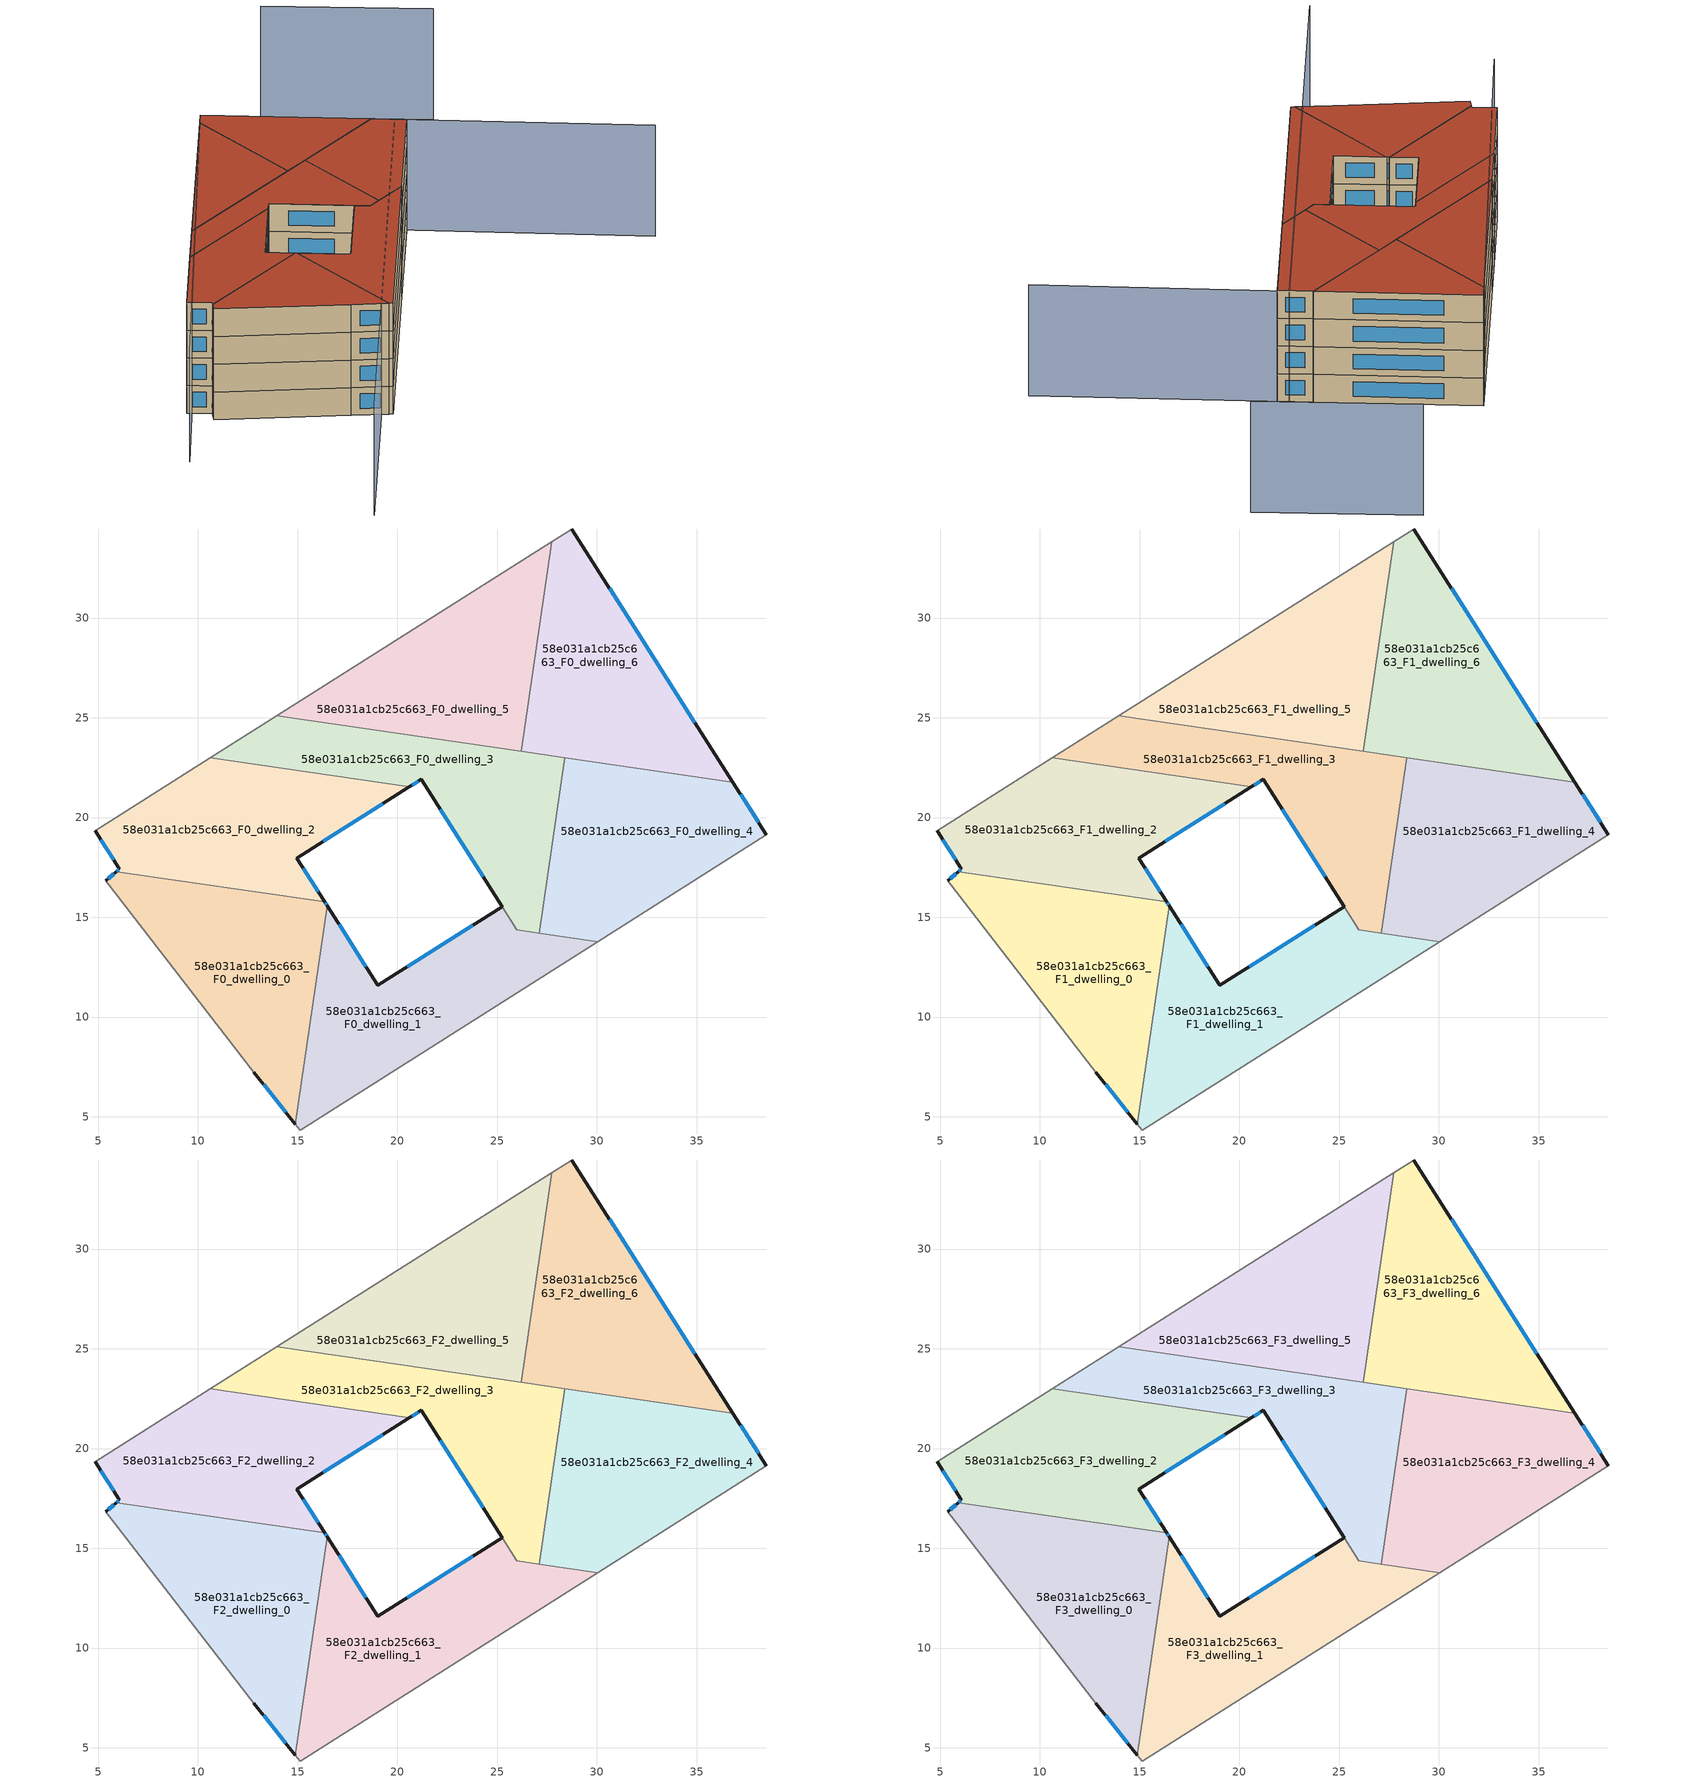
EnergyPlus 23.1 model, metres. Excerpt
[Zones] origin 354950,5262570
58e031a1cb25c663_F0_dwelling_0
 floor ground (EU_floor_Construction): 16.36,15.77 16.48,15.58 14.89,4.62 12.8,7.24 5.38,16.83 5.9,17.29 z0
 wall outside (EU_wall_Construction): 12.8,7.24 14.89,4.62 / 5.9,17.29 5.38,16.83 / 16.48,15.58 16.36,15.77 z0:3
 wall adiabatic (EU_wall_Construction): 5.38,16.83 12.8,7.24 z0:3
 wall to 58e031a1cb25c663_F0_dwelling_1 (EU_wall_Construction): 14.89,4.62 16.48,15.58 z0:3
 wall to 58e031a1cb25c663_F0_dwelling_2 (EU_wall_Construction): 16.36,15.77 5.9,17.29 z0:3
 window (EU_Window_Construction): 13.29,6.63 14.4,5.24 / 5.77,17.18 5.5,16.94 / 16.45,15.62 16.38,15.72 z0.7:2.3
58e031a1cb25c663_F0_dwelling_1
 floor ground (EU_floor_Construction): 30.04,13.78 15.12,4.34 14.89,4.62 16.48,15.58 19.02,11.59 25.25,15.53 25.99,14.37 z0
 wall outside (EU_wall_Construction): 25.25,15.53 19.02,11.59 16.48,15.58 z0:3
 wall adiabatic (EU_wall_Construction): 14.89,4.62 15.12,4.34 30.04,13.78 z0:3
 wall to 58e031a1cb25c663_F0_dwelling_3 (EU_wall_Construction): 27.12,14.21 25.99,14.37 25.25,15.53 z0:3
 wall to 58e031a1cb25c663_F0_dwelling_4 (EU_wall_Construction): 30.04,13.78 27.12,14.21 z0:3
 window (EU_Window_Construction): 18.42,12.53 17.07,14.64 / 23.79,14.6 20.48,12.51 z0.7:2.3
58e031a1cb25c663_F0_dwelling_2
 floor ground (EU_floor_Construction): 20.6,21.54 14.96,17.96 16.36,15.77 5.9,17.29 6.06,17.43 4.84,19.34 10.61,22.99 z0
 wall outside (EU_wall_Construction): 16.36,15.77 14.96,17.96 20.6,21.54 / 4.84,19.34 6.06,17.43 5.9,17.29 z0:3
 wall adiabatic (EU_wall_Construction): 10.61,22.99 4.84,19.34 z0:3
 wall to 58e031a1cb25c663_F0_dwelling_3 (EU_wall_Construction): 20.6,21.54 10.61,22.99 z0:3
 window (EU_Window_Construction): 16.03,16.28 15.29,17.45 / 6.02,17.39 5.94,17.32 / 5.13,18.89 5.77,17.88 / 16.28,18.8 19.28,20.7 z0.7:2.3
58e031a1cb25c663_F0_dwelling_3
 floor ground (EU_floor_Construction): 28.39,23 27.12,14.21 25.99,14.37 21.19,21.91 20.6,21.54 10.61,22.99 13.94,25.1 z0
 wall outside (EU_wall_Construction): 20.6,21.54 21.19,21.91 25.25,15.53 z0:3
 wall adiabatic (EU_wall_Construction): 13.94,25.1 10.61,22.99 z0:3
 wall to 58e031a1cb25c663_F0_dwelling_4 (EU_wall_Construction): 27.12,14.21 28.39,23 z0:3
 wall to 58e031a1cb25c663_F0_dwelling_5 (EU_wall_Construction): 26.21,23.32 13.94,25.1 z0:3
 wall to 58e031a1cb25c663_F0_dwelling_6 (EU_wall_Construction): 28.39,23 26.21,23.32 z0:3
 window (EU_Window_Construction): 20.74,21.62 21.05,21.82 / 22.14,20.41 24.3,17.03 z0.7:2.3
58e031a1cb25c663_F0_dwelling_4
 floor ground (EU_floor_Construction): 36.81,21.78 38.5,19.14 30.04,13.78 27.12,14.21 28.39,23 z0
 wall outside (EU_wall_Construction): 38.5,19.14 36.81,21.78 z0:3
 wall adiabatic (EU_wall_Construction): 30.04,13.78 38.5,19.14 z0:3
 wall to 58e031a1cb25c663_F0_dwelling_6 (EU_wall_Construction): 36.81,21.78 28.39,23 z0:3
 window (EU_Window_Construction): 38.1,19.76 37.21,21.16 z0.7:2.3
58e031a1cb25c663_F0_dwelling_5
 floor ground (EU_floor_Construction): 27.73,33.83 26.21,23.32 13.94,25.1 z0
 wall adiabatic (EU_wall_Construction): 27.73,33.83 13.94,25.1 z0:3
 wall to 58e031a1cb25c663_F0_dwelling_6 (EU_wall_Construction): 26.21,23.32 27.73,33.83 z0:3
58e031a1cb25c663_F0_dwelling_6
 floor ground (EU_floor_Construction): 28.73,34.47 36.81,21.78 26.21,23.32 27.73,33.83 z0
 wall outside (EU_wall_Construction): 36.81,21.78 28.73,34.47 z0:3
 wall adiabatic (EU_wall_Construction): 28.73,34.47 27.73,33.83 z0:3
 window (EU_Window_Construction): 34.92,24.76 30.63,31.49 z0.7:2.3
58e031a1cb25c663_F1_dwelling_0
 floor to 58e031a1cb25c663_F0_dwelling_0 (EU_floor_Construction): 16.36,15.77 16.48,15.58 14.89,4.62 12.8,7.24 5.38,16.83 5.9,17.29 z3
 wall outside (EU_wall_Construction): 12.8,7.24 14.89,4.62 / 5.9,17.29 5.38,16.83 / 16.48,15.58 16.36,15.77 z3:6
 wall adiabatic (EU_wall_Construction): 5.38,16.83 12.8,7.24 z3:6
 wall to 58e031a1cb25c663_F1_dwelling_1 (EU_wall_Construction): 14.89,4.62 16.48,15.58 z3:6
 wall to 58e031a1cb25c663_F1_dwelling_2 (EU_wall_Construction): 16.36,15.77 5.9,17.29 z3:6
 window (EU_Window_Construction): 13.29,6.63 14.4,5.24 / 5.77,17.18 5.5,16.94 / 16.45,15.62 16.38,15.72 z3.7:5.3
58e031a1cb25c663_F1_dwelling_1
 floor to 58e031a1cb25c663_F0_dwelling_1 (EU_floor_Construction): 30.04,13.78 15.12,4.34 14.89,4.62 16.48,15.58 19.02,11.59 25.25,15.53 25.99,14.37 z3
 wall outside (EU_wall_Construction): 25.25,15.53 19.02,11.59 16.48,15.58 z3:6
 wall adiabatic (EU_wall_Construction): 14.89,4.62 15.12,4.34 30.04,13.78 z3:6
 wall to 58e031a1cb25c663_F1_dwelling_3 (EU_wall_Construction): 27.12,14.21 25.99,14.37 25.25,15.53 z3:6
 wall to 58e031a1cb25c663_F1_dwelling_4 (EU_wall_Construction): 30.04,13.78 27.12,14.21 z3:6
 window (EU_Window_Construction): 18.42,12.53 17.07,14.64 / 23.79,14.6 20.48,12.51 z3.7:5.3
58e031a1cb25c663_F1_dwelling_2
 floor to 58e031a1cb25c663_F0_dwelling_2 (EU_floor_Construction): 20.6,21.54 14.96,17.96 16.36,15.77 5.9,17.29 6.06,17.43 4.84,19.34 10.61,22.99 z3
 wall outside (EU_wall_Construction): 16.36,15.77 14.96,17.96 20.6,21.54 / 4.84,19.34 6.06,17.43 5.9,17.29 z3:6
 wall adiabatic (EU_wall_Construction): 10.61,22.99 4.84,19.34 z3:6
 wall to 58e031a1cb25c663_F1_dwelling_3 (EU_wall_Construction): 20.6,21.54 10.61,22.99 z3:6
 window (EU_Window_Construction): 16.03,16.28 15.29,17.45 / 6.02,17.39 5.94,17.32 / 5.13,18.89 5.77,17.88 / 16.28,18.8 19.28,20.7 z3.7:5.3
58e031a1cb25c663_F1_dwelling_3
 floor to 58e031a1cb25c663_F0_dwelling_3 (EU_floor_Construction): 28.39,23 27.12,14.21 25.99,14.37 21.19,21.91 20.6,21.54 10.61,22.99 13.94,25.1 z3
 wall outside (EU_wall_Construction): 20.6,21.54 21.19,21.91 25.25,15.53 z3:6
 wall adiabatic (EU_wall_Construction): 13.94,25.1 10.61,22.99 z3:6
 wall to 58e031a1cb25c663_F1_dwelling_4 (EU_wall_Construction): 27.12,14.21 28.39,23 z3:6
 wall to 58e031a1cb25c663_F1_dwelling_5 (EU_wall_Construction): 26.21,23.32 13.94,25.1 z3:6
 wall to 58e031a1cb25c663_F1_dwelling_6 (EU_wall_Construction): 28.39,23 26.21,23.32 z3:6
 window (EU_Window_Construction): 20.74,21.62 21.05,21.82 / 22.14,20.41 24.3,17.03 z3.7:5.3
58e031a1cb25c663_F1_dwelling_4
 floor to 58e031a1cb25c663_F0_dwelling_4 (EU_floor_Construction): 36.81,21.78 38.5,19.14 30.04,13.78 27.12,14.21 28.39,23 z3
 wall outside (EU_wall_Construction): 38.5,19.14 36.81,21.78 z3:6
 wall adiabatic (EU_wall_Construction): 30.04,13.78 38.5,19.14 z3:6
 wall to 58e031a1cb25c663_F1_dwelling_6 (EU_wall_Construction): 36.81,21.78 28.39,23 z3:6
 window (EU_Window_Construction): 38.1,19.76 37.21,21.16 z3.7:5.3
58e031a1cb25c663_F1_dwelling_5
 floor to 58e031a1cb25c663_F0_dwelling_5 (EU_floor_Construction): 27.73,33.83 26.21,23.32 13.94,25.1 z3
 wall adiabatic (EU_wall_Construction): 27.73,33.83 13.94,25.1 z3:6
 wall to 58e031a1cb25c663_F1_dwelling_6 (EU_wall_Construction): 26.21,23.32 27.73,33.83 z3:6
58e031a1cb25c663_F1_dwelling_6
 floor to 58e031a1cb25c663_F0_dwelling_6 (EU_floor_Construction): 28.73,34.47 36.81,21.78 26.21,23.32 27.73,33.83 z3
 wall outside (EU_wall_Construction): 36.81,21.78 28.73,34.47 z3:6
 wall adiabatic (EU_wall_Construction): 28.73,34.47 27.73,33.83 z3:6
 window (EU_Window_Construction): 34.92,24.76 30.63,31.49 z3.7:5.3
58e031a1cb25c663_F2_dwelling_0
 floor to 58e031a1cb25c663_F1_dwelling_0 (EU_floor_Construction): 16.36,15.77 16.48,15.58 14.89,4.62 12.8,7.24 5.38,16.83 5.9,17.29 z6
 wall outside (EU_wall_Construction): 12.8,7.24 14.89,4.62 / 5.9,17.29 5.38,16.83 / 16.48,15.58 16.36,15.77 z6:9
 wall adiabatic (EU_wall_Construction): 5.38,16.83 12.8,7.24 z6:9
 wall to 58e031a1cb25c663_F2_dwelling_1 (EU_wall_Construction): 14.89,4.62 16.48,15.58 z6:9
 wall to 58e031a1cb25c663_F2_dwelling_2 (EU_wall_Construction): 16.36,15.77 5.9,17.29 z6:9
 window (EU_Window_Construction): 13.29,6.63 14.4,5.24 / 5.77,17.18 5.5,16.94 / 16.45,15.62 16.38,15.72 z6.7:8.3
58e031a1cb25c663_F2_dwelling_1
 floor to 58e031a1cb25c663_F1_dwelling_1 (EU_floor_Construction): 30.04,13.78 15.12,4.34 14.89,4.62 16.48,15.58 19.02,11.59 25.25,15.53 25.99,14.37 z6
 wall outside (EU_wall_Construction): 25.25,15.53 19.02,11.59 16.48,15.58 z6:9
 wall adiabatic (EU_wall_Construction): 14.89,4.62 15.12,4.34 30.04,13.78 z6:9
 wall to 58e031a1cb25c663_F2_dwelling_3 (EU_wall_Construction): 27.12,14.21 25.99,14.37 25.25,15.53 z6:9
 wall to 58e031a1cb25c663_F2_dwelling_4 (EU_wall_Construction): 30.04,13.78 27.12,14.21 z6:9
 window (EU_Window_Construction): 18.42,12.53 17.07,14.64 / 23.79,14.6 20.48,12.51 z6.7:8.3
58e031a1cb25c663_F2_dwelling_2
 floor to 58e031a1cb25c663_F1_dwelling_2 (EU_floor_Construction): 20.6,21.54 14.96,17.96 16.36,15.77 5.9,17.29 6.06,17.43 4.84,19.34 10.61,22.99 z6
 wall outside (EU_wall_Construction): 16.36,15.77 14.96,17.96 20.6,21.54 / 4.84,19.34 6.06,17.43 5.9,17.29 z6:9
 wall adiabatic (EU_wall_Construction): 10.61,22.99 4.84,19.34 z6:9
 wall to 58e031a1cb25c663_F2_dwelling_3 (EU_wall_Construction): 20.6,21.54 10.61,22.99 z6:9
 window (EU_Window_Construction): 16.03,16.28 15.29,17.45 / 6.02,17.39 5.94,17.32 / 5.13,18.89 5.77,17.88 / 16.28,18.8 19.28,20.7 z6.7:8.3
58e031a1cb25c663_F2_dwelling_3
 floor to 58e031a1cb25c663_F1_dwelling_3 (EU_floor_Construction): 28.39,23 27.12,14.21 25.99,14.37 21.19,21.91 20.6,21.54 10.61,22.99 13.94,25.1 z6
 wall outside (EU_wall_Construction): 20.6,21.54 21.19,21.91 25.25,15.53 z6:9
 wall adiabatic (EU_wall_Construction): 13.94,25.1 10.61,22.99 z6:9
 wall to 58e031a1cb25c663_F2_dwelling_4 (EU_wall_Construction): 27.12,14.21 28.39,23 z6:9
 wall to 58e031a1cb25c663_F2_dwelling_5 (EU_wall_Construction): 26.21,23.32 13.94,25.1 z6:9
 wall to 58e031a1cb25c663_F2_dwelling_6 (EU_wall_Construction): 28.39,23 26.21,23.32 z6:9
 window (EU_Window_Construction): 20.74,21.62 21.05,21.82 / 22.14,20.41 24.3,17.03 z6.7:8.3
58e031a1cb25c663_F2_dwelling_4
 floor to 58e031a1cb25c663_F1_dwelling_4 (EU_floor_Construction): 36.81,21.78 38.5,19.14 30.04,13.78 27.12,14.21 28.39,23 z6
 wall outside (EU_wall_Construction): 38.5,19.14 36.81,21.78 z6:9
 wall adiabatic (EU_wall_Construction): 30.04,13.78 38.5,19.14 z6:9
 wall to 58e031a1cb25c663_F2_dwelling_6 (EU_wall_Construction): 36.81,21.78 28.39,23 z6:9
 window (EU_Window_Construction): 38.1,19.76 37.21,21.16 z6.7:8.3
58e031a1cb25c663_F2_dwelling_5
 floor to 58e031a1cb25c663_F1_dwelling_5 (EU_floor_Construction): 27.73,33.83 26.21,23.32 13.94,25.1 z6
 wall adiabatic (EU_wall_Construction): 27.73,33.83 13.94,25.1 z6:9
 wall to 58e031a1cb25c663_F2_dwelling_6 (EU_wall_Construction): 26.21,23.32 27.73,33.83 z6:9
58e031a1cb25c663_F2_dwelling_6
 floor to 58e031a1cb25c663_F1_dwelling_6 (EU_floor_Construction): 28.73,34.47 36.81,21.78 26.21,23.32 27.73,33.83 z6
 wall outside (EU_wall_Construction): 36.81,21.78 28.73,34.47 z6:9
 wall adiabatic (EU_wall_Construction): 28.73,34.47 27.73,33.83 z6:9
 window (EU_Window_Construction): 34.92,24.76 30.63,31.49 z6.7:8.3
58e031a1cb25c663_F3_dwelling_0
 floor to 58e031a1cb25c663_F2_dwelling_0 (EU_floor_Construction): 16.36,15.77 16.48,15.58 14.89,4.62 12.8,7.24 5.38,16.83 5.9,17.29 z9
 wall outside (EU_wall_Construction): 12.8,7.24 14.89,4.62 / 5.9,17.29 5.38,16.83 / 16.48,15.58 16.36,15.77 z9:12
 wall adiabatic (EU_wall_Construction): 5.38,16.83 12.8,7.24 z9:12
 wall to 58e031a1cb25c663_F3_dwelling_1 (EU_wall_Construction): 14.89,4.62 16.48,15.58 z9:12
 wall to 58e031a1cb25c663_F3_dwelling_2 (EU_wall_Construction): 16.36,15.77 5.9,17.29 z9:12
 window (EU_Window_Construction): 13.29,6.63 14.4,5.24 / 5.77,17.18 5.5,16.94 / 16.45,15.62 16.38,15.72 z9.7:11.3
 roof outside (EU_roof_Construction): 14.89,4.62 16.48,15.58 16.36,15.77 5.9,17.29 5.38,16.83 12.8,7.24 z12
58e031a1cb25c663_F3_dwelling_1
 floor to 58e031a1cb25c663_F2_dwelling_1 (EU_floor_Construction): 30.04,13.78 15.12,4.34 14.89,4.62 16.48,15.58 19.02,11.59 25.25,15.53 25.99,14.37 z9
 wall outside (EU_wall_Construction): 25.25,15.53 19.02,11.59 16.48,15.58 z9:12
 wall adiabatic (EU_wall_Construction): 14.89,4.62 15.12,4.34 30.04,13.78 z9:12
 wall to 58e031a1cb25c663_F3_dwelling_3 (EU_wall_Construction): 27.12,14.21 25.99,14.37 25.25,15.53 z9:12
 wall to 58e031a1cb25c663_F3_dwelling_4 (EU_wall_Construction): 30.04,13.78 27.12,14.21 z9:12
 window (EU_Window_Construction): 18.42,12.53 17.07,14.64 / 23.79,14.6 20.48,12.51 z9.7:11.3
 roof outside (EU_roof_Construction): 30.04,13.78 25.99,14.37 25.25,15.53 19.02,11.59 16.48,15.58 14.89,4.62 15.12,4.34 z12
58e031a1cb25c663_F3_dwelling_2
 floor to 58e031a1cb25c663_F2_dwelling_2 (EU_floor_Construction): 20.6,21.54 14.96,17.96 16.36,15.77 5.9,17.29 6.06,17.43 4.84,19.34 10.61,22.99 z9
 wall outside (EU_wall_Construction): 16.36,15.77 14.96,17.96 20.6,21.54 / 4.84,19.34 6.06,17.43 5.9,17.29 z9:12
 wall adiabatic (EU_wall_Construction): 10.61,22.99 4.84,19.34 z9:12
 wall to 58e031a1cb25c663_F3_dwelling_3 (EU_wall_Construction): 20.6,21.54 10.61,22.99 z9:12
 window (EU_Window_Construction): 16.03,16.28 15.29,17.45 / 6.02,17.39 5.94,17.32 / 5.13,18.89 5.77,17.88 / 16.28,18.8 19.28,20.7 z9.7:11.3
 roof outside (EU_roof_Construction): 16.36,15.77 14.96,17.96 20.6,21.54 10.61,22.99 4.84,19.34 6.06,17.43 5.9,17.29 z12
58e031a1cb25c663_F3_dwelling_3
 floor to 58e031a1cb25c663_F2_dwelling_3 (EU_floor_Construction): 28.39,23 27.12,14.21 25.99,14.37 21.19,21.91 20.6,21.54 10.61,22.99 13.94,25.1 z9
 wall outside (EU_wall_Construction): 20.6,21.54 21.19,21.91 25.25,15.53 z9:12
 wall adiabatic (EU_wall_Construction): 13.94,25.1 10.61,22.99 z9:12
 wall to 58e031a1cb25c663_F3_dwelling_4 (EU_wall_Construction): 27.12,14.21 28.39,23 z9:12
 wall to 58e031a1cb25c663_F3_dwelling_5 (EU_wall_Construction): 26.21,23.32 13.94,25.1 z9:12
 wall to 58e031a1cb25c663_F3_dwelling_6 (EU_wall_Construction): 28.39,23 26.21,23.32 z9:12
 window (EU_Window_Construction): 20.74,21.62 21.05,21.82 / 22.14,20.41 24.3,17.03 z9.7:11.3
 roof outside (EU_roof_Construction): 27.12,14.21 28.39,23 13.94,25.1 10.61,22.99 20.6,21.54 21.19,21.91 25.99,14.37 z12
58e031a1cb25c663_F3_dwelling_4
 floor to 58e031a1cb25c663_F2_dwelling_4 (EU_floor_Construction): 36.81,21.78 38.5,19.14 30.04,13.78 27.12,14.21 28.39,23 z9
 wall outside (EU_wall_Construction): 38.5,19.14 36.81,21.78 z9:12
 wall adiabatic (EU_wall_Construction): 30.04,13.78 38.5,19.14 z9:12
 wall to 58e031a1cb25c663_F3_dwelling_6 (EU_wall_Construction): 36.81,21.78 28.39,23 z9:12
 window (EU_Window_Construction): 38.1,19.76 37.21,21.16 z9.7:11.3
 roof outside (EU_roof_Construction): 38.5,19.14 36.81,21.78 28.39,23 27.12,14.21 30.04,13.78 z12
58e031a1cb25c663_F3_dwelling_5
 floor to 58e031a1cb25c663_F2_dwelling_5 (EU_floor_Construction): 27.73,33.83 26.21,23.32 13.94,25.1 z9
 wall adiabatic (EU_wall_Construction): 27.73,33.83 13.94,25.1 z9:12
 wall to 58e031a1cb25c663_F3_dwelling_6 (EU_wall_Construction): 26.21,23.32 27.73,33.83 z9:12
 roof outside (EU_roof_Construction): 26.21,23.32 27.73,33.83 13.94,25.1 z12
58e031a1cb25c663_F3_dwelling_6
 floor to 58e031a1cb25c663_F2_dwelling_6 (EU_floor_Construction): 28.73,34.47 36.81,21.78 26.21,23.32 27.73,33.83 z9
 wall outside (EU_wall_Construction): 36.81,21.78 28.73,34.47 z9:12
 wall adiabatic (EU_wall_Construction): 28.73,34.47 27.73,33.83 z9:12
 window (EU_Window_Construction): 34.92,24.76 30.63,31.49 z9.7:11.3
 roof outside (EU_roof_Construction): 36.81,21.78 28.73,34.47 27.73,33.83 26.21,23.32 z12
shading: 1.61,-2.96 37.98,20.06 / 37.98,20.06 50.26,0.66 / 53.55,26.75 45.29,39.44 / 28.73,34.47 -1.03,14.92 z0:12
[Building]
EU S2 Campaign: North Axis=0; Terrain=City; Solar Distribution=FullExterior
[Site:Location]
Budapest.Ferenc.Liszt.Intl.AP: Latitude=47.437; Longitude=19.256; Time Zone=1; Elevation=185
[SizingPeriod:WeatherFileDays]
AnnualSizingPeriod: Begin Month=1; Begin Day of Month=1; End Month=12; End Day of Month=31; Day of Week for Start Day=Monday; Use Weather File Daylight Saving Period=No; Use Weather File Rain and Snow Indicators=No
[MATERIAL]
EU_InternalMass_Material: Roughness=MediumRough; Thickness=0.1; Conductivity=1; Density=1800; Specific Heat=900; Thermal Absorptance=0.9; Solar Absorptance=0.7; Visible Absorptance=0.7
[MATERIAL:NOMASS] Roughness=MediumRough; Thermal Absorptance=0.9; Solar Absorptance=0.7; Visible Absorptance=0.7
Name | Thermal Resistance
EU_wall_NoMass | 0.832559
EU_roof_NoMass | 1.39638
EU_floor_NoMass | 0.872794
[WINDOWMATERIAL:SIMPLEGLAZINGSYSTEM]
EU_Window_SimpleGlazing: UFactor=2.79869; Solar Heat Gain Coefficient=0.75; Visible Transmittance=0.75
[CONSTRUCTION]
EU_wall_Construction: EU_wall_NoMass
EU_roof_Construction: EU_roof_NoMass
EU_floor_Construction: EU_floor_NoMass
EU_Window_Construction: EU_Window_SimpleGlazing
EU_InternalMass_Construction: EU_InternalMass_Material
[ZONE] Type=1; Multiplier=1; Ceiling Height=autocalculate; Floor Area=autocalculate; Part of Total Floor Area=Yes
Name | Volume
58e031a1cb25c663_F0_dwelling_0 | 197.479
58e031a1cb25c663_F1_dwelling_0; 58e031a1cb25c663_F2_dwelling_0; 58e031a1cb25c663_F3_dwelling_0 | 197.478
58e031a1cb25c663_F0_dwelling_1; 58e031a1cb25c663_F1_dwelling_1; 58e031a1cb25c663_F2_dwelling_1; 58e031a1cb25c663_F3_dwelling_1 | 200.796
58e031a1cb25c663_F0_dwelling_2 | 192.615
58e031a1cb25c663_F1_dwelling_2; 58e031a1cb25c663_F2_dwelling_2; 58e031a1cb25c663_F3_dwelling_2 | 192.616
58e031a1cb25c663_F0_dwelling_3; 58e031a1cb25c663_F1_dwelling_3; 58e031a1cb25c663_F2_dwelling_3; 58e031a1cb25c663_F3_dwelling_3 | 196.659
58e031a1cb25c663_F0_dwelling_4; 58e031a1cb25c663_F1_dwelling_4; 58e031a1cb25c663_F2_dwelling_4; 58e031a1cb25c663_F3_dwelling_4 | 199.952
58e031a1cb25c663_F0_dwelling_5; 58e031a1cb25c663_F1_dwelling_5; 58e031a1cb25c663_F2_dwelling_5; 58e031a1cb25c663_F3_dwelling_5 | 197.485
58e031a1cb25c663_F0_dwelling_6; 58e031a1cb25c663_F1_dwelling_6; 58e031a1cb25c663_F2_dwelling_6; 58e031a1cb25c663_F3_dwelling_6 | 197.501
[INTERNALMASS] Construction=EU_InternalMass_Construction
Name | Zone or ZoneList | Surface Area
58e031a1cb25c663_F0_dwelling_0_EU_InternalMass | 58e031a1cb25c663_F0_dwelling_0 | 65.8281
58e031a1cb25c663_F0_dwelling_1_EU_InternalMass | 58e031a1cb25c663_F0_dwelling_1 | 66.9316
58e031a1cb25c663_F0_dwelling_2_EU_InternalMass | 58e031a1cb25c663_F0_dwelling_2 | 64.2056
58e031a1cb25c663_F0_dwelling_3_EU_InternalMass | 58e031a1cb25c663_F0_dwelling_3 | 65.5547
58e031a1cb25c663_F0_dwelling_4_EU_InternalMass | 58e031a1cb25c663_F0_dwelling_4 | 66.6497
58e031a1cb25c663_F0_dwelling_5_EU_InternalMass | 58e031a1cb25c663_F0_dwelling_5 | 65.8255
58e031a1cb25c663_F0_dwelling_6_EU_InternalMass | 58e031a1cb25c663_F0_dwelling_6 | 65.8347
58e031a1cb25c663_F1_dwelling_0_EU_InternalMass | 58e031a1cb25c663_F1_dwelling_0 | 65.8281
58e031a1cb25c663_F1_dwelling_1_EU_InternalMass | 58e031a1cb25c663_F1_dwelling_1 | 66.9316
58e031a1cb25c663_F1_dwelling_2_EU_InternalMass | 58e031a1cb25c663_F1_dwelling_2 | 64.2056
58e031a1cb25c663_F1_dwelling_3_EU_InternalMass | 58e031a1cb25c663_F1_dwelling_3 | 65.5547
58e031a1cb25c663_F1_dwelling_4_EU_InternalMass | 58e031a1cb25c663_F1_dwelling_4 | 66.6497
58e031a1cb25c663_F1_dwelling_5_EU_InternalMass | 58e031a1cb25c663_F1_dwelling_5 | 65.8255
58e031a1cb25c663_F1_dwelling_6_EU_InternalMass | 58e031a1cb25c663_F1_dwelling_6 | 65.8347
58e031a1cb25c663_F2_dwelling_0_EU_InternalMass | 58e031a1cb25c663_F2_dwelling_0 | 65.8281
58e031a1cb25c663_F2_dwelling_1_EU_InternalMass | 58e031a1cb25c663_F2_dwelling_1 | 66.9316
58e031a1cb25c663_F2_dwelling_2_EU_InternalMass | 58e031a1cb25c663_F2_dwelling_2 | 64.2056
58e031a1cb25c663_F2_dwelling_3_EU_InternalMass | 58e031a1cb25c663_F2_dwelling_3 | 65.5547
58e031a1cb25c663_F2_dwelling_4_EU_InternalMass | 58e031a1cb25c663_F2_dwelling_4 | 66.6497
58e031a1cb25c663_F2_dwelling_5_EU_InternalMass | 58e031a1cb25c663_F2_dwelling_5 | 65.8255
58e031a1cb25c663_F2_dwelling_6_EU_InternalMass | 58e031a1cb25c663_F2_dwelling_6 | 65.8347
58e031a1cb25c663_F3_dwelling_0_EU_InternalMass | 58e031a1cb25c663_F3_dwelling_0 | 65.8281
58e031a1cb25c663_F3_dwelling_1_EU_InternalMass | 58e031a1cb25c663_F3_dwelling_1 | 66.9316
58e031a1cb25c663_F3_dwelling_2_EU_InternalMass | 58e031a1cb25c663_F3_dwelling_2 | 64.2056
58e031a1cb25c663_F3_dwelling_3_EU_InternalMass | 58e031a1cb25c663_F3_dwelling_3 | 65.5547
58e031a1cb25c663_F3_dwelling_4_EU_InternalMass | 58e031a1cb25c663_F3_dwelling_4 | 66.6497
58e031a1cb25c663_F3_dwelling_5_EU_InternalMass | 58e031a1cb25c663_F3_dwelling_5 | 65.8255
58e031a1cb25c663_F3_dwelling_6_EU_InternalMass | 58e031a1cb25c663_F3_dwelling_6 | 65.8347
[OTHEREQUIPMENT] Fuel Type=Electricity; Design Level Calculation Method=Watts/Area; Power per Zone Floor Area=1; Fraction Latent=0; Fraction Radiant=0; Fraction Lost=0; Carbon Dioxide Generation Rate=0; EndUse Subcategory=EU_Step8_InternalGains
Name | Zone or ZoneList or Space or SpaceList | Schedule
EU_Step8_InternalGain_58e031a1cb25c663_F0_dwelling_0_f000 | 58e031a1cb25c663_F0_dwelling_0 | EU_Step8_GainSchedule_58e031a1cb25c663_F0_dwelling_0_f000
EU_Step8_InternalGain_58e031a1cb25c663_F0_dwelling_1_f000 | 58e031a1cb25c663_F0_dwelling_1 | EU_Step8_GainSchedule_58e031a1cb25c663_F0_dwelling_1_f000
EU_Step8_InternalGain_58e031a1cb25c663_F0_dwelling_2_f000 | 58e031a1cb25c663_F0_dwelling_2 | EU_Step8_GainSchedule_58e031a1cb25c663_F0_dwelling_2_f000
EU_Step8_InternalGain_58e031a1cb25c663_F0_dwelling_3_f000 | 58e031a1cb25c663_F0_dwelling_3 | EU_Step8_GainSchedule_58e031a1cb25c663_F0_dwelling_3_f000
EU_Step8_InternalGain_58e031a1cb25c663_F0_dwelling_4_f000 | 58e031a1cb25c663_F0_dwelling_4 | EU_Step8_GainSchedule_58e031a1cb25c663_F0_dwelling_4_f000
EU_Step8_InternalGain_58e031a1cb25c663_F0_dwelling_5_f000 | 58e031a1cb25c663_F0_dwelling_5 | EU_Step8_GainSchedule_58e031a1cb25c663_F0_dwelling_5_f000
EU_Step8_InternalGain_58e031a1cb25c663_F0_dwelling_6_f000 | 58e031a1cb25c663_F0_dwelling_6 | EU_Step8_GainSchedule_58e031a1cb25c663_F0_dwelling_6_f000
EU_Step8_InternalGain_58e031a1cb25c663_F1_dwelling_0_f000 | 58e031a1cb25c663_F1_dwelling_0 | EU_Step8_GainSchedule_58e031a1cb25c663_F1_dwelling_0_f000
EU_Step8_InternalGain_58e031a1cb25c663_F1_dwelling_1_f000 | 58e031a1cb25c663_F1_dwelling_1 | EU_Step8_GainSchedule_58e031a1cb25c663_F1_dwelling_1_f000
EU_Step8_InternalGain_58e031a1cb25c663_F1_dwelling_2_f000 | 58e031a1cb25c663_F1_dwelling_2 | EU_Step8_GainSchedule_58e031a1cb25c663_F1_dwelling_2_f000
EU_Step8_InternalGain_58e031a1cb25c663_F1_dwelling_3_f000 | 58e031a1cb25c663_F1_dwelling_3 | EU_Step8_GainSchedule_58e031a1cb25c663_F1_dwelling_3_f000
EU_Step8_InternalGain_58e031a1cb25c663_F1_dwelling_4_f000 | 58e031a1cb25c663_F1_dwelling_4 | EU_Step8_GainSchedule_58e031a1cb25c663_F1_dwelling_4_f000
EU_Step8_InternalGain_58e031a1cb25c663_F1_dwelling_5_f000 | 58e031a1cb25c663_F1_dwelling_5 | EU_Step8_GainSchedule_58e031a1cb25c663_F1_dwelling_5_f000
EU_Step8_InternalGain_58e031a1cb25c663_F1_dwelling_6_f000 | 58e031a1cb25c663_F1_dwelling_6 | EU_Step8_GainSchedule_58e031a1cb25c663_F1_dwelling_6_f000
EU_Step8_InternalGain_58e031a1cb25c663_F2_dwelling_0_f000 | 58e031a1cb25c663_F2_dwelling_0 | EU_Step8_GainSchedule_58e031a1cb25c663_F2_dwelling_0_f000
EU_Step8_InternalGain_58e031a1cb25c663_F2_dwelling_1_f000 | 58e031a1cb25c663_F2_dwelling_1 | EU_Step8_GainSchedule_58e031a1cb25c663_F2_dwelling_1_f000
EU_Step8_InternalGain_58e031a1cb25c663_F2_dwelling_2_f000 | 58e031a1cb25c663_F2_dwelling_2 | EU_Step8_GainSchedule_58e031a1cb25c663_F2_dwelling_2_f000
EU_Step8_InternalGain_58e031a1cb25c663_F2_dwelling_3_f000 | 58e031a1cb25c663_F2_dwelling_3 | EU_Step8_GainSchedule_58e031a1cb25c663_F2_dwelling_3_f000
EU_Step8_InternalGain_58e031a1cb25c663_F2_dwelling_4_f000 | 58e031a1cb25c663_F2_dwelling_4 | EU_Step8_GainSchedule_58e031a1cb25c663_F2_dwelling_4_f000
EU_Step8_InternalGain_58e031a1cb25c663_F2_dwelling_5_f000 | 58e031a1cb25c663_F2_dwelling_5 | EU_Step8_GainSchedule_58e031a1cb25c663_F2_dwelling_5_f000
EU_Step8_InternalGain_58e031a1cb25c663_F2_dwelling_6_f000 | 58e031a1cb25c663_F2_dwelling_6 | EU_Step8_GainSchedule_58e031a1cb25c663_F2_dwelling_6_f000
EU_Step8_InternalGain_58e031a1cb25c663_F3_dwelling_0_f000 | 58e031a1cb25c663_F3_dwelling_0 | EU_Step8_GainSchedule_58e031a1cb25c663_F3_dwelling_0_f000
EU_Step8_InternalGain_58e031a1cb25c663_F3_dwelling_1_f000 | 58e031a1cb25c663_F3_dwelling_1 | EU_Step8_GainSchedule_58e031a1cb25c663_F3_dwelling_1_f000
EU_Step8_InternalGain_58e031a1cb25c663_F3_dwelling_2_f000 | 58e031a1cb25c663_F3_dwelling_2 | EU_Step8_GainSchedule_58e031a1cb25c663_F3_dwelling_2_f000
EU_Step8_InternalGain_58e031a1cb25c663_F3_dwelling_3_f000 | 58e031a1cb25c663_F3_dwelling_3 | EU_Step8_GainSchedule_58e031a1cb25c663_F3_dwelling_3_f000
EU_Step8_InternalGain_58e031a1cb25c663_F3_dwelling_4_f000 | 58e031a1cb25c663_F3_dwelling_4 | EU_Step8_GainSchedule_58e031a1cb25c663_F3_dwelling_4_f000
EU_Step8_InternalGain_58e031a1cb25c663_F3_dwelling_5_f000 | 58e031a1cb25c663_F3_dwelling_5 | EU_Step8_GainSchedule_58e031a1cb25c663_F3_dwelling_5_f000
EU_Step8_InternalGain_58e031a1cb25c663_F3_dwelling_6_f000 | 58e031a1cb25c663_F3_dwelling_6 | EU_Step8_GainSchedule_58e031a1cb25c663_F3_dwelling_6_f000
[ZONEVENTILATION:DESIGNFLOWRATE] Schedule=EU_AlwaysOn; Design Flow Rate Calculation Method=AirChanges/Hour; Air Changes per Hour=0.475469; Ventilation Type=Natural; Fan Pressure Rise=0; Fan Total Efficiency=1; Constant Term Coefficient=1; Temperature Term Coefficient=0; Velocity Term Coefficient=0; Velocity Squared Term Coefficient=0; Minimum Indoor Temperature=-100; Maximum Indoor Temperature=100; Delta Temperature=-100; Minimum Outdoor Temperature=-100; Maximum Outdoor Temperature=100; Maximum Wind Speed=40
Name | Zone or ZoneList or Space or SpaceList
EU_ConstantAir_58e031a1cb25c663_F0_dwelling_0 | 58e031a1cb25c663_F0_dwelling_0
EU_ConstantAir_58e031a1cb25c663_F0_dwelling_1 | 58e031a1cb25c663_F0_dwelling_1
EU_ConstantAir_58e031a1cb25c663_F0_dwelling_2 | 58e031a1cb25c663_F0_dwelling_2
EU_ConstantAir_58e031a1cb25c663_F0_dwelling_3 | 58e031a1cb25c663_F0_dwelling_3
EU_ConstantAir_58e031a1cb25c663_F0_dwelling_4 | 58e031a1cb25c663_F0_dwelling_4
EU_ConstantAir_58e031a1cb25c663_F0_dwelling_5 | 58e031a1cb25c663_F0_dwelling_5
EU_ConstantAir_58e031a1cb25c663_F0_dwelling_6 | 58e031a1cb25c663_F0_dwelling_6
EU_ConstantAir_58e031a1cb25c663_F1_dwelling_0 | 58e031a1cb25c663_F1_dwelling_0
EU_ConstantAir_58e031a1cb25c663_F1_dwelling_1 | 58e031a1cb25c663_F1_dwelling_1
EU_ConstantAir_58e031a1cb25c663_F1_dwelling_2 | 58e031a1cb25c663_F1_dwelling_2
EU_ConstantAir_58e031a1cb25c663_F1_dwelling_3 | 58e031a1cb25c663_F1_dwelling_3
EU_ConstantAir_58e031a1cb25c663_F1_dwelling_4 | 58e031a1cb25c663_F1_dwelling_4
EU_ConstantAir_58e031a1cb25c663_F1_dwelling_5 | 58e031a1cb25c663_F1_dwelling_5
EU_ConstantAir_58e031a1cb25c663_F1_dwelling_6 | 58e031a1cb25c663_F1_dwelling_6
EU_ConstantAir_58e031a1cb25c663_F2_dwelling_0 | 58e031a1cb25c663_F2_dwelling_0
EU_ConstantAir_58e031a1cb25c663_F2_dwelling_1 | 58e031a1cb25c663_F2_dwelling_1
EU_ConstantAir_58e031a1cb25c663_F2_dwelling_2 | 58e031a1cb25c663_F2_dwelling_2
EU_ConstantAir_58e031a1cb25c663_F2_dwelling_3 | 58e031a1cb25c663_F2_dwelling_3
EU_ConstantAir_58e031a1cb25c663_F2_dwelling_4 | 58e031a1cb25c663_F2_dwelling_4
EU_ConstantAir_58e031a1cb25c663_F2_dwelling_5 | 58e031a1cb25c663_F2_dwelling_5
EU_ConstantAir_58e031a1cb25c663_F2_dwelling_6 | 58e031a1cb25c663_F2_dwelling_6
EU_ConstantAir_58e031a1cb25c663_F3_dwelling_0 | 58e031a1cb25c663_F3_dwelling_0
EU_ConstantAir_58e031a1cb25c663_F3_dwelling_1 | 58e031a1cb25c663_F3_dwelling_1
EU_ConstantAir_58e031a1cb25c663_F3_dwelling_2 | 58e031a1cb25c663_F3_dwelling_2
EU_ConstantAir_58e031a1cb25c663_F3_dwelling_3 | 58e031a1cb25c663_F3_dwelling_3
EU_ConstantAir_58e031a1cb25c663_F3_dwelling_4 | 58e031a1cb25c663_F3_dwelling_4
EU_ConstantAir_58e031a1cb25c663_F3_dwelling_5 | 58e031a1cb25c663_F3_dwelling_5
EU_ConstantAir_58e031a1cb25c663_F3_dwelling_6 | 58e031a1cb25c663_F3_dwelling_6
[HVACTEMPLATE:THERMOSTAT] Constant Heating Setpoint=20; Constant Cooling Setpoint=50
EU_HeatOnly_58e031a1cb25c663_F0_dwelling_0; EU_HeatOnly_58e031a1cb25c663_F0_dwelling_1; EU_HeatOnly_58e031a1cb25c663_F0_dwelling_2; EU_HeatOnly_58e031a1cb25c663_F0_dwelling_3; EU_HeatOnly_58e031a1cb25c663_F0_dwelling_4; EU_HeatOnly_58e031a1cb25c663_F0_dwelling_5; EU_HeatOnly_58e031a1cb25c663_F0_dwelling_6; EU_HeatOnly_58e031a1cb25c663_F1_dwelling_0; EU_HeatOnly_58e031a1cb25c663_F1_dwelling_1; EU_HeatOnly_58e031a1cb25c663_F1_dwelling_2; EU_HeatOnly_58e031a1cb25c663_F1_dwelling_3; EU_HeatOnly_58e031a1cb25c663_F1_dwelling_4; EU_HeatOnly_58e031a1cb25c663_F1_dwelling_5; EU_HeatOnly_58e031a1cb25c663_F1_dwelling_6; EU_HeatOnly_58e031a1cb25c663_F2_dwelling_0; EU_HeatOnly_58e031a1cb25c663_F2_dwelling_1; EU_HeatOnly_58e031a1cb25c663_F2_dwelling_2; EU_HeatOnly_58e031a1cb25c663_F2_dwelling_3; EU_HeatOnly_58e031a1cb25c663_F2_dwelling_4; EU_HeatOnly_58e031a1cb25c663_F2_dwelling_5; EU_HeatOnly_58e031a1cb25c663_F2_dwelling_6; EU_HeatOnly_58e031a1cb25c663_F3_dwelling_0; EU_HeatOnly_58e031a1cb25c663_F3_dwelling_1; EU_HeatOnly_58e031a1cb25c663_F3_dwelling_2; EU_HeatOnly_58e031a1cb25c663_F3_dwelling_3; EU_HeatOnly_58e031a1cb25c663_F3_dwelling_4; EU_HeatOnly_58e031a1cb25c663_F3_dwelling_5; EU_HeatOnly_58e031a1cb25c663_F3_dwelling_6
[HVACTEMPLATE:ZONE:IDEALLOADSAIRSYSTEM] System Availability Schedule=EU_AlwaysOn; Maximum Heating Supply Air Temperature=50; Minimum Cooling Supply Air Temperature=13; Maximum Heating Supply Air Humidity Ratio=0.0156; Minimum Cooling Supply Air Humidity Ratio=0.0077; Heating Limit=NoLimit; Cooling Limit=NoLimit; Heating Availability Schedule=EU_AlwaysOn; Cooling Availability Schedule=EU_CoolingOff; Dehumidification Control Type=ConstantSensibleHeatRatio; Cooling Sensible Heat Ratio=0.7; Dehumidification Setpoint=60; Humidification Control Type=None; Humidification Setpoint=30; Outdoor Air Method=None; Outdoor Air Flow Rate per Person=0.00944; Outdoor Air Flow Rate per Zone Floor Area=0; Outdoor Air Flow Rate per Zone=0; Demand Controlled Ventilation Type=None; Outdoor Air Economizer Type=NoEconomizer; Heat Recovery Type=None; Sensible Heat Recovery Effectiveness=0.7; Latent Heat Recovery Effectiveness=0.65
Name | Template Thermostat
58e031a1cb25c663_F0_dwelling_0 | EU_HeatOnly_58e031a1cb25c663_F0_dwelling_0
58e031a1cb25c663_F0_dwelling_1 | EU_HeatOnly_58e031a1cb25c663_F0_dwelling_1
58e031a1cb25c663_F0_dwelling_2 | EU_HeatOnly_58e031a1cb25c663_F0_dwelling_2
58e031a1cb25c663_F0_dwelling_3 | EU_HeatOnly_58e031a1cb25c663_F0_dwelling_3
58e031a1cb25c663_F0_dwelling_4 | EU_HeatOnly_58e031a1cb25c663_F0_dwelling_4
58e031a1cb25c663_F0_dwelling_5 | EU_HeatOnly_58e031a1cb25c663_F0_dwelling_5
58e031a1cb25c663_F0_dwelling_6 | EU_HeatOnly_58e031a1cb25c663_F0_dwelling_6
58e031a1cb25c663_F1_dwelling_0 | EU_HeatOnly_58e031a1cb25c663_F1_dwelling_0
58e031a1cb25c663_F1_dwelling_1 | EU_HeatOnly_58e031a1cb25c663_F1_dwelling_1
58e031a1cb25c663_F1_dwelling_2 | EU_HeatOnly_58e031a1cb25c663_F1_dwelling_2
58e031a1cb25c663_F1_dwelling_3 | EU_HeatOnly_58e031a1cb25c663_F1_dwelling_3
58e031a1cb25c663_F1_dwelling_4 | EU_HeatOnly_58e031a1cb25c663_F1_dwelling_4
58e031a1cb25c663_F1_dwelling_5 | EU_HeatOnly_58e031a1cb25c663_F1_dwelling_5
58e031a1cb25c663_F1_dwelling_6 | EU_HeatOnly_58e031a1cb25c663_F1_dwelling_6
58e031a1cb25c663_F2_dwelling_0 | EU_HeatOnly_58e031a1cb25c663_F2_dwelling_0
58e031a1cb25c663_F2_dwelling_1 | EU_HeatOnly_58e031a1cb25c663_F2_dwelling_1
58e031a1cb25c663_F2_dwelling_2 | EU_HeatOnly_58e031a1cb25c663_F2_dwelling_2
58e031a1cb25c663_F2_dwelling_3 | EU_HeatOnly_58e031a1cb25c663_F2_dwelling_3
58e031a1cb25c663_F2_dwelling_4 | EU_HeatOnly_58e031a1cb25c663_F2_dwelling_4
58e031a1cb25c663_F2_dwelling_5 | EU_HeatOnly_58e031a1cb25c663_F2_dwelling_5
58e031a1cb25c663_F2_dwelling_6 | EU_HeatOnly_58e031a1cb25c663_F2_dwelling_6
58e031a1cb25c663_F3_dwelling_0 | EU_HeatOnly_58e031a1cb25c663_F3_dwelling_0
58e031a1cb25c663_F3_dwelling_1 | EU_HeatOnly_58e031a1cb25c663_F3_dwelling_1
58e031a1cb25c663_F3_dwelling_2 | EU_HeatOnly_58e031a1cb25c663_F3_dwelling_2
58e031a1cb25c663_F3_dwelling_3 | EU_HeatOnly_58e031a1cb25c663_F3_dwelling_3
58e031a1cb25c663_F3_dwelling_4 | EU_HeatOnly_58e031a1cb25c663_F3_dwelling_4
58e031a1cb25c663_F3_dwelling_5 | EU_HeatOnly_58e031a1cb25c663_F3_dwelling_5
58e031a1cb25c663_F3_dwelling_6 | EU_HeatOnly_58e031a1cb25c663_F3_dwelling_6
[SIZING:ZONE] Zone Cooling Design Supply Air Temperature Input Method=SupplyAirTemperature; Zone Cooling Design Supply Air Temperature=13; Zone Heating Design Supply Air Temperature Input Method=SupplyAirTemperature; Zone Heating Design Supply Air Temperature=50; Zone Cooling Design Supply Air Humidity Ratio=0.008; Zone Heating Design Supply Air Humidity Ratio=0.008; Cooling Design Air Flow Method=DesignDay; Cooling Design Air Flow Rate=0; Cooling Minimum Air Flow per Zone Floor Area=0.000762; Cooling Minimum Air Flow=0; Cooling Minimum Air Flow Fraction=0.2; Heating Design Air Flow Method=DesignDay; Heating Design Air Flow Rate=0; Heating Maximum Air Flow per Zone Floor Area=0.002032; Heating Maximum Air Flow=0.141576; Heating Maximum Air Flow Fraction=0.3; Account for Dedicated Outdoor Air System=No; Dedicated Outdoor Air System Control Strategy=NeutralSupplyAir; Dedicated Outdoor Air Low Setpoint Temperature for Design=autosize; Dedicated Outdoor Air High Setpoint Temperature for Design=autosize; Zone Load Sizing Method=Sensible Load Only No Latent Load; Zone Latent Cooling Design Supply Air Humidity Ratio Input Method=HumidityRatioDifference; Zone Cooling Design Supply Air Humidity Ratio Difference=0.005; Zone Latent Heating Design Supply Air Humidity Ratio Input Method=HumidityRatioDifference; Zone Humidification Design Supply Air Humidity Ratio Difference=0.005
58e031a1cb25c663_F0_dwelling_0; 58e031a1cb25c663_F0_dwelling_1; 58e031a1cb25c663_F0_dwelling_2; 58e031a1cb25c663_F0_dwelling_3; 58e031a1cb25c663_F0_dwelling_4; 58e031a1cb25c663_F0_dwelling_5; 58e031a1cb25c663_F0_dwelling_6; 58e031a1cb25c663_F1_dwelling_0; 58e031a1cb25c663_F1_dwelling_1; 58e031a1cb25c663_F1_dwelling_2; 58e031a1cb25c663_F1_dwelling_3; 58e031a1cb25c663_F1_dwelling_4; 58e031a1cb25c663_F1_dwelling_5; 58e031a1cb25c663_F1_dwelling_6; 58e031a1cb25c663_F2_dwelling_0; 58e031a1cb25c663_F2_dwelling_1; 58e031a1cb25c663_F2_dwelling_2; 58e031a1cb25c663_F2_dwelling_3; 58e031a1cb25c663_F2_dwelling_4; 58e031a1cb25c663_F2_dwelling_5; 58e031a1cb25c663_F2_dwelling_6; 58e031a1cb25c663_F3_dwelling_0; 58e031a1cb25c663_F3_dwelling_1; 58e031a1cb25c663_F3_dwelling_2; 58e031a1cb25c663_F3_dwelling_3; 58e031a1cb25c663_F3_dwelling_4; 58e031a1cb25c663_F3_dwelling_5; 58e031a1cb25c663_F3_dwelling_6
[SCHEDULE:CONSTANT]
Name | Hourly Value
EU_AlwaysOn | 1
EU_CoolingOff | 0
[SCHEDULE:FILE] Column Number=1; Rows to Skip at Top=0; Number of Hours of Data=8760; Column Separator=Comma; Interpolate to Timestep=No; Minutes per Item=60; Adjust Schedule for Daylight Savings=Yes
Name | File
EU_Step8_GainSchedule_58e031a1cb25c663_F0_dwelling_0_f000 | ../../schedules/58e031a1cb25c663/58e031a1cb25c663_F0_dwelling_0_f000_gain.csv
EU_Step8_GainSchedule_58e031a1cb25c663_F0_dwelling_1_f000 | ../../schedules/58e031a1cb25c663/58e031a1cb25c663_F0_dwelling_1_f000_gain.csv
EU_Step8_GainSchedule_58e031a1cb25c663_F0_dwelling_2_f000 | ../../schedules/58e031a1cb25c663/58e031a1cb25c663_F0_dwelling_2_f000_gain.csv
EU_Step8_GainSchedule_58e031a1cb25c663_F0_dwelling_3_f000 | ../../schedules/58e031a1cb25c663/58e031a1cb25c663_F0_dwelling_3_f000_gain.csv
EU_Step8_GainSchedule_58e031a1cb25c663_F0_dwelling_4_f000 | ../../schedules/58e031a1cb25c663/58e031a1cb25c663_F0_dwelling_4_f000_gain.csv
EU_Step8_GainSchedule_58e031a1cb25c663_F0_dwelling_5_f000 | ../../schedules/58e031a1cb25c663/58e031a1cb25c663_F0_dwelling_5_f000_gain.csv
EU_Step8_GainSchedule_58e031a1cb25c663_F0_dwelling_6_f000 | ../../schedules/58e031a1cb25c663/58e031a1cb25c663_F0_dwelling_6_f000_gain.csv
EU_Step8_GainSchedule_58e031a1cb25c663_F1_dwelling_0_f000 | ../../schedules/58e031a1cb25c663/58e031a1cb25c663_F1_dwelling_0_f000_gain.csv
EU_Step8_GainSchedule_58e031a1cb25c663_F1_dwelling_1_f000 | ../../schedules/58e031a1cb25c663/58e031a1cb25c663_F1_dwelling_1_f000_gain.csv
EU_Step8_GainSchedule_58e031a1cb25c663_F1_dwelling_2_f000 | ../../schedules/58e031a1cb25c663/58e031a1cb25c663_F1_dwelling_2_f000_gain.csv
EU_Step8_GainSchedule_58e031a1cb25c663_F1_dwelling_3_f000 | ../../schedules/58e031a1cb25c663/58e031a1cb25c663_F1_dwelling_3_f000_gain.csv
EU_Step8_GainSchedule_58e031a1cb25c663_F1_dwelling_4_f000 | ../../schedules/58e031a1cb25c663/58e031a1cb25c663_F1_dwelling_4_f000_gain.csv
EU_Step8_GainSchedule_58e031a1cb25c663_F1_dwelling_5_f000 | ../../schedules/58e031a1cb25c663/58e031a1cb25c663_F1_dwelling_5_f000_gain.csv
EU_Step8_GainSchedule_58e031a1cb25c663_F1_dwelling_6_f000 | ../../schedules/58e031a1cb25c663/58e031a1cb25c663_F1_dwelling_6_f000_gain.csv
EU_Step8_GainSchedule_58e031a1cb25c663_F2_dwelling_0_f000 | ../../schedules/58e031a1cb25c663/58e031a1cb25c663_F2_dwelling_0_f000_gain.csv
EU_Step8_GainSchedule_58e031a1cb25c663_F2_dwelling_1_f000 | ../../schedules/58e031a1cb25c663/58e031a1cb25c663_F2_dwelling_1_f000_gain.csv
EU_Step8_GainSchedule_58e031a1cb25c663_F2_dwelling_2_f000 | ../../schedules/58e031a1cb25c663/58e031a1cb25c663_F2_dwelling_2_f000_gain.csv
EU_Step8_GainSchedule_58e031a1cb25c663_F2_dwelling_3_f000 | ../../schedules/58e031a1cb25c663/58e031a1cb25c663_F2_dwelling_3_f000_gain.csv
EU_Step8_GainSchedule_58e031a1cb25c663_F2_dwelling_4_f000 | ../../schedules/58e031a1cb25c663/58e031a1cb25c663_F2_dwelling_4_f000_gain.csv
EU_Step8_GainSchedule_58e031a1cb25c663_F2_dwelling_5_f000 | ../../schedules/58e031a1cb25c663/58e031a1cb25c663_F2_dwelling_5_f000_gain.csv
EU_Step8_GainSchedule_58e031a1cb25c663_F2_dwelling_6_f000 | ../../schedules/58e031a1cb25c663/58e031a1cb25c663_F2_dwelling_6_f000_gain.csv
EU_Step8_GainSchedule_58e031a1cb25c663_F3_dwelling_0_f000 | ../../schedules/58e031a1cb25c663/58e031a1cb25c663_F3_dwelling_0_f000_gain.csv
EU_Step8_GainSchedule_58e031a1cb25c663_F3_dwelling_1_f000 | ../../schedules/58e031a1cb25c663/58e031a1cb25c663_F3_dwelling_1_f000_gain.csv
EU_Step8_GainSchedule_58e031a1cb25c663_F3_dwelling_2_f000 | ../../schedules/58e031a1cb25c663/58e031a1cb25c663_F3_dwelling_2_f000_gain.csv
EU_Step8_GainSchedule_58e031a1cb25c663_F3_dwelling_3_f000 | ../../schedules/58e031a1cb25c663/58e031a1cb25c663_F3_dwelling_3_f000_gain.csv
EU_Step8_GainSchedule_58e031a1cb25c663_F3_dwelling_4_f000 | ../../schedules/58e031a1cb25c663/58e031a1cb25c663_F3_dwelling_4_f000_gain.csv
EU_Step8_GainSchedule_58e031a1cb25c663_F3_dwelling_5_f000 | ../../schedules/58e031a1cb25c663/58e031a1cb25c663_F3_dwelling_5_f000_gain.csv
EU_Step8_GainSchedule_58e031a1cb25c663_F3_dwelling_6_f000 | ../../schedules/58e031a1cb25c663/58e031a1cb25c663_F3_dwelling_6_f000_gain.csv
